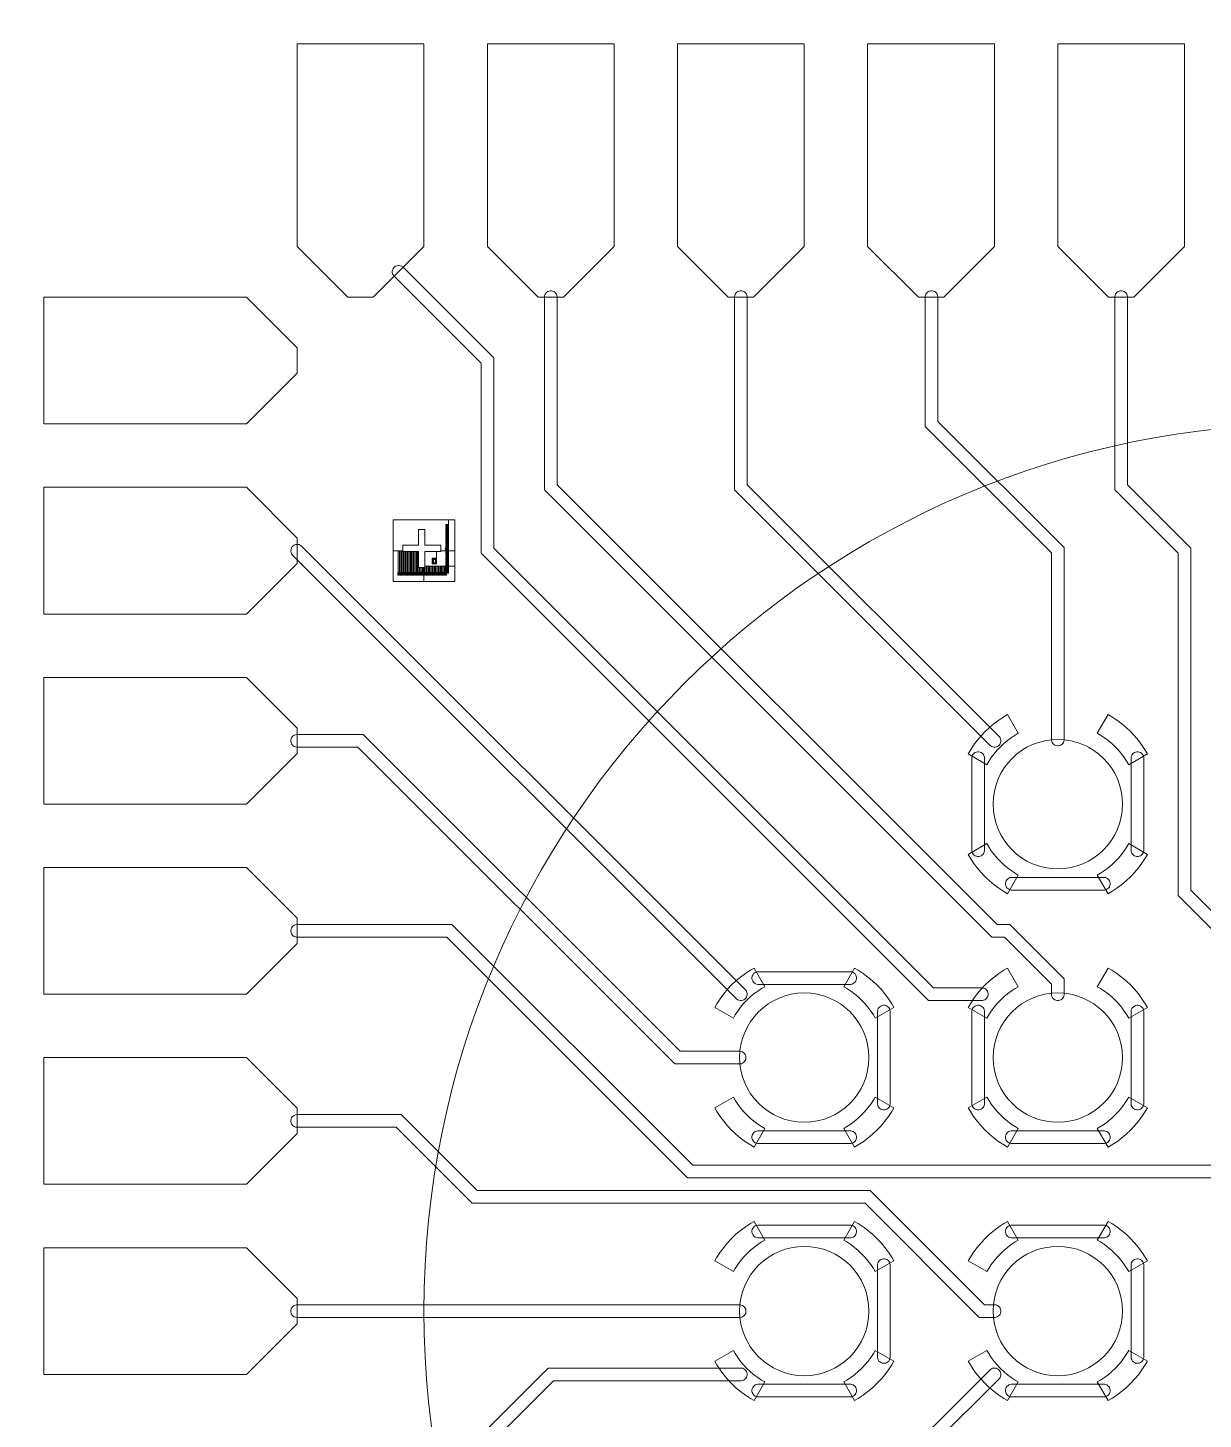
# Model space of a CAD drawing. Extents: x -17000 to 83000, y -71302 to 39000.
# Drawn here: x 875 to 10147, y -853 to 10126 of the extents above; entities that cross this region are included whole.
import ezdxf

# ---------------------------------------------------------------- set-up
doc = ezdxf.new("R2010")
doc.units = 0
doc.layers.get('0').update_dxf_attribs({"lineweight": 25, "true_color": 0xffffff})
for name, color, linetype, lineweight, true_color in [('Alighners', 3, 'Continuous', 5, 0x00ff00), ('Boundaries', 6, 'Continuous', 5, 0xff00ff), ('Central Electrodes', 5, 'Continuous', 5, 0x0000ff), ('Connectors', 4, 'Continuous', 5, 0x00ffff), ('Reference Electrodes', 30, 'Continuous', 5, 0xff7f00)]:
    doc.layers.add(name, color=color, linetype=linetype, lineweight=lineweight, true_color=true_color)

# ---------------------------------------------------------------- blocks, each defined once
blk = doc.blocks.new('BIG_photolith_alignment1')
at = {"layer": 'Alighners'}
for points in [[(-225, -17.5), (-225, 225), (210, 225), (210, 190), (190, 190), (190, 185), (210, 185), (210, 180.5), (190, 180.5), (190, 175.5), (210, 175.5), (210, 171), (190, 171), (190, 166), (210, 166), (210, 161.5), (190, 161.5), (190, 156.5), (210, 156.5), (210, 152), (190, 152), (190, 147), (210, 147), (210, 142.5), (190, 142.5), (190, 137.5), (210, 137.5), (210, 133), (190, 133), (190, 128), (210, 128), (210, 123.5), (190, 123.5), (190, 118.5), (210, 118.5), (210, 114), (190, 114), (190, 109), (210, 109), (210, 104.5), (190, 104.5), (190, 99.5), (210, 99.5), (210, 95), (190, 95), (190, 90), (210, 90), (210, 85.5), (190, 85.5), (190, 80.5), (210, 80.5), (210, 76), (190, 76), (190, 71), (210, 71), (210, 66.5), (190, 66.5), (190, 61.5), (210, 61.5), (210, 57), (190, 57), (190, 52), (210, 52), (210, 47.5), (190, 47.5), (190, 42.5), (210, 42.5), (210, 38), (190, 38), (190, 33), (210, 33), (210, 28.5), (190, 28.5), (190, 23.5), (210, 23.5), (210, 19), (190, 19), (190, 14), (210, 14), (210, 9.5), (190, 9.5), (190, 4.5), (210, 4.5), (210, 0), (185, 0), (185, -5), (210, -5), (210, -9.5), (190, -9.5), (190, -14.5), (210, -14.5), (210, 225), (260, 225), (260, -17.5), (150, -17.5), (150, 25), (25, 25), (25, 150), (-25, 150), (-25, 25), (-150, 25), (-150, -17.5)], [(-225, -260), (-225, -17.5), (-185, -17.5), (-185, -190), (-190, -190), (-190, -210), (-185, -210), (-185, -17.5), (-175.5, -17.5), (-175.5, -190), (-180.5, -190), (-180.5, -210), (-175.5, -210), (-175.5, -17.5), (-166, -17.5), (-166, -190), (-171, -190), (-171, -210), (-166, -210), (-166, -17.5), (-156.5, -17.5), (-156.5, -190), (-161.5, -190), (-161.5, -210), (-156.5, -210), (-156.5, -17.5), (-150, -17.5), (-150, -25), (-147, -25), (-147, -190), (-152, -190), (-152, -210), (-147, -210), (-147, -25), (-137.5, -25), (-137.5, -190), (-142.5, -190), (-142.5, -210), (-137.5, -210), (-137.5, -25), (-128, -25), (-128, -190), (-133, -190), (-133, -210), (-128, -210), (-128, -25), (-118.5, -25), (-118.5, -190), (-123.5, -190), (-123.5, -210), (-118.5, -210), (-118.5, -25), (-109, -25), (-109, -190), (-114, -190), (-114, -210), (-109, -210), (-109, -25), (-99.5, -25), (-99.5, -190), (-104.5, -190), (-104.5, -210), (-99.5, -210), (-99.5, -25), (-90, -25), (-90, -190), (-95, -190), (-95, -210), (-90, -210), (-90, -25), (-80.5, -25), (-80.5, -190), (-85.5, -190), (-85.5, -210), (-80.5, -210), (-80.5, -25), (-71, -25), (-71, -190), (-76, -190), (-76, -210), (-71, -210), (-71, -25), (-61.5, -25), (-61.5, -190), (-66.5, -190), (-66.5, -210), (-61.5, -210), (-61.5, -25), (-52, -25), (-52, -190), (-57, -190), (-57, -210), (-52, -210), (-52, -25), (-42.5, -25), (-42.5, -190), (-47.5, -190), (-47.5, -210), (-42.5, -210), (-42.5, -25), (-33, -25), (-33, -190), (-38, -190), (-38, -210), (-33, -210), (-33, -25), (-25, -25), (-25, -150), (-23.5, -150), (-23.5, -190), (-28.5, -190), (-28.5, -210), (-23.5, -210), (-23.5, -150), (-14, -150), (-14, -190), (-19, -190), (-19, -210), (-14, -210), (-14, -150), (-4.5, -150), (-4.5, -190), (-9.5, -190), (-9.5, -210), (-4.5, -210), (-4.5, -150), (5, -150), (5, -185), (0, -185), (0, -210), (5, -210), (5, -150), (14.5, -150), (14.5, -190), (9.5, -190), (9.5, -210), (14.5, -210), (14.5, -150), (17.5, -150), (17.5, -260)], [(25, -138.75), (25, -25), (117.5, -25), (117.5, -77.5), (82.5, -77.5), (82.5, -122.5), (117.5, -122.5), (117.5, -25), (150, -25), (150, -17.5), (210, -17.5), (210, -19), (190, -19), (190, -24), (210, -24), (210, -28.5), (190, -28.5), (190, -33.5), (210, -33.5), (210, -38), (190, -38), (190, -43), (210, -43), (210, -47.5), (190, -47.5), (190, -52.5), (210, -52.5), (210, -57), (190, -57), (190, -62), (210, -62), (210, -66.5), (190, -66.5), (190, -71.5), (210, -71.5), (210, -76), (190, -76), (190, -81), (210, -81), (210, -85.5), (190, -85.5), (190, -90.5), (210, -90.5), (210, -95), (190, -95), (190, -100), (210, -100), (210, -104.5), (190, -104.5), (190, -109.5), (210, -109.5), (210, -114), (190, -114), (190, -119), (210, -119), (210, -123.5), (190, -123.5), (190, -128.5), (210, -128.5), (210, -133), (190, -133), (190, -138), (210, -138), (210, -17.5), (260, -17.5), (260, -138.75)], [(92.5, -117.5), (92.5, -110), (95, -112.5), (105, -112.5), (107.5, -110), (107.5, -90), (105, -87.5), (95, -87.5), (92.5, -90), (92.5, -117.5), (87.5, -112.5), (87.5, -87.5), (92.5, -82.5), (107.5, -82.5), (112.5, -87.5), (112.5, -112.5), (107.5, -117.5)], [(17.5, -260), (17.5, -150), (24, -150), (24, -190), (19, -190), (19, -210), (24, -210), (24, -150), (25, -150), (25, -138.75), (33.5, -138.75), (33.5, -190), (28.5, -190), (28.5, -210), (33.5, -210), (33.5, -138.75), (43, -138.75), (43, -190), (38, -190), (38, -210), (43, -210), (43, -138.75), (52.5, -138.75), (52.5, -190), (47.5, -190), (47.5, -210), (52.5, -210), (52.5, -138.75), (62, -138.75), (62, -190), (57, -190), (57, -210), (62, -210), (62, -138.75), (71.5, -138.75), (71.5, -190), (66.5, -190), (66.5, -210), (71.5, -210), (71.5, -138.75), (81, -138.75), (81, -190), (76, -190), (76, -210), (81, -210), (81, -138.75), (90.5, -138.75), (90.5, -190), (85.5, -190), (85.5, -210), (90.5, -210), (90.5, -138.75), (100, -138.75), (100, -190), (95, -190), (95, -210), (100, -210), (100, -138.75), (109.5, -138.75), (109.5, -190), (104.5, -190), (104.5, -210), (109.5, -210), (109.5, -138.75), (119, -138.75), (119, -190), (114, -190), (114, -210), (119, -210), (119, -138.75), (128.5, -138.75), (128.5, -190), (123.5, -190), (123.5, -210), (128.5, -210), (128.5, -138.75), (138, -138.75), (138, -190), (133, -190), (133, -210), (138, -210), (138, -138.75), (147.5, -138.75), (147.5, -190), (142.5, -190), (142.5, -210), (147.5, -210), (147.5, -138.75), (157, -138.75), (157, -190), (152, -190), (152, -210), (157, -210), (157, -138.75), (166.5, -138.75), (166.5, -190), (161.5, -190), (161.5, -210), (166.5, -210), (166.5, -138.75), (176, -138.75), (176, -190), (171, -190), (171, -210), (176, -210), (176, -138.75), (185.5, -138.75), (185.5, -190), (180.5, -190), (180.5, -210), (185.5, -210), (185.5, -138.75), (210, -138.75), (210, -142.5), (190, -142.5), (190, -147.5), (210, -147.5), (210, -152), (190, -152), (190, -157), (210, -157), (210, -161.5), (190, -161.5), (190, -166.5), (210, -166.5), (210, -171), (190, -171), (190, -176), (210, -176), (210, -180.5), (190, -180.5), (190, -185.5), (210, -185.5), (210, -190), (190, -190), (190, -210), (195, -210), (195, -195), (210, -195), (210, -138.75), (260, -138.75), (260, -260)]]:
    blk.add_lwpolyline(points, close=True, dxfattribs=at)

msp = doc.modelspace()

# ---------------------------------------------------------------- linework, layer by layer
at = {"layer": 'Boundaries'}
for centre, radius in [((33000, -11000), 50000), ((33000, -11000), 47500), ((11000, 0), 7000)]:
    msp.add_circle(centre, radius, dxfattribs=at)
at = {"layer": 'Central Electrodes'}
for points in [[(3400, 8000), (3000, 8400), (3000, 10000), (4000, 10000), (4000, 8400), (3600, 8000)], [(4900, 8000), (4500, 8400), (4500, 10000), (5500, 10000), (5500, 8400), (5100, 8000)], [(6400, 8000), (6000, 8400), (6000, 10000), (7000, 10000), (7000, 8400), (6600, 8000)], [(7900, 8000), (7500, 8400), (7500, 10000), (8500, 10000), (8500, 8400), (8100, 8000)], [(9400, 8000), (9000, 8400), (9000, 10000), (10000, 10000), (10000, 8400), (9600, 8000)], [(1000, 7000), (1000, 8000), (2600, 8000), (3000, 7600), (3000, 7400), (2600, 7000)], [(1000, 5500), (1000, 6500), (2600, 6500), (3000, 6100), (3000, 5900), (2600, 5500)], [(1000, 4000), (1000, 5000), (2600, 5000), (3000, 4600), (3000, 4400), (2600, 4000)], [(1000, 2500), (1000, 3500), (2600, 3500), (3000, 3100), (3000, 2900), (2600, 2500)], [(1000, 1000), (1000, 2000), (2600, 2000), (3000, 1600), (3000, 1400), (2600, 1000)], [(1000, -500), (1000, 500), (2600, 500), (3000, 100), (3000, -100), (2600, -500)]]:
    msp.add_lwpolyline(points, close=True, dxfattribs=at)
for centre in [(9000, 4000), (7000, 2000), (9000, 2000), (7000, 0), (9000, 0)]:
    msp.add_circle(centre, 510.252, dxfattribs=at)
at = {"layer": 'Connectors'}
for points in [[(7979.29, 2450), (4450, 5979.29), (4450, 7479.29), (3761.163, 8168.127), (3755.691, 8176.316), (3751.922, 8185.416), (3750, 8195.076), (3750, 8204.925), (3751.922, 8214.585), (3755.691, 8223.684), (3761.162, 8231.873), (3768.127, 8238.838), (3776.316, 8244.309), (3785.415, 8248.078), (3795.075, 8250), (3804.924, 8250), (3814.584, 8248.078), (3823.684, 8244.309), (3831.873, 8238.837), (4550, 7520.71), (4550, 6020.71), (8020.71, 2550), (8404.925, 2550), (8414.584, 2548.079), (8423.684, 2544.309), (8431.873, 2538.838), (8438.838, 2531.873), (8444.309, 2523.684), (8448.079, 2514.584), (8450, 2504.925), (8450, 2495.075), (8448.079, 2485.416), (8444.309, 2476.316), (8438.838, 2468.127), (8431.873, 2461.162), (8423.684, 2455.691), (8414.584, 2451.921), (8404.925, 2450)], [(8995.075, 2450), (8985.416, 2451.921), (8976.316, 2455.691), (8968.127, 2461.162), (8961.162, 2468.127), (8955.691, 2476.316), (8951.921, 2485.416), (8950, 2495.075), (8950, 2579.29), (8579.29, 2950), (8479.29, 2950), (4950, 6479.29), (4950, 8004.925), (4951.921, 8014.584), (4955.691, 8023.684), (4961.162, 8031.873), (4968.127, 8038.838), (4976.316, 8044.309), (4985.416, 8048.079), (4995.075, 8050), (5004.925, 8050), (5014.584, 8048.079), (5023.684, 8044.309), (5031.873, 8038.838), (5038.838, 8031.873), (5044.309, 8023.684), (5048.079, 8014.584), (5050, 8004.925), (5050, 6520.71), (8520.71, 3050), (8620.71, 3050), (9050, 2620.71), (9050, 2495.075), (9048.079, 2485.416), (9044.309, 2476.316), (9038.838, 2468.127), (9031.873, 2461.162), (9023.684, 2455.691), (9014.584, 2451.921), (9004.925, 2450)], [(8495.076, 4450), (8485.416, 4451.922), (8476.316, 4455.691), (8468.127, 4461.163), (6450, 6479.29), (6450, 8004.925), (6451.921, 8014.584), (6455.691, 8023.684), (6461.162, 8031.873), (6468.127, 8038.838), (6476.316, 8044.309), (6485.416, 8048.079), (6495.075, 8050), (6504.925, 8050), (6514.584, 8048.079), (6523.684, 8044.309), (6531.873, 8038.838), (6538.838, 8031.873), (6544.309, 8023.684), (6548.079, 8014.584), (6550, 8004.925), (6550, 6520.71), (8538.837, 4531.873), (8544.309, 4523.684), (8548.078, 4514.584), (8550, 4504.924), (8550, 4495.075), (8548.078, 4485.415), (8544.309, 4476.316), (8538.838, 4468.127), (8531.873, 4461.162), (8523.684, 4455.691), (8514.585, 4451.922), (8504.925, 4450)], [(8995.075, 4460.252), (8985.416, 4462.173), (8976.316, 4465.943), (8968.127, 4471.414), (8961.162, 4478.379), (8955.691, 4486.568), (8951.921, 4495.668), (8950, 4505.327), (8950, 5983.037), (7953.747, 6979.29), (7953.747, 8004.925), (7955.668, 8014.584), (7959.438, 8023.684), (7964.909, 8031.873), (7971.874, 8038.838), (7980.063, 8044.309), (7989.163, 8048.079), (7998.822, 8050), (8008.672, 8050), (8018.331, 8048.079), (8027.431, 8044.309), (8035.62, 8038.838), (8042.585, 8031.873), (8048.056, 8023.684), (8051.826, 8014.584), (8053.747, 8004.925), (8053.747, 7020.71), (9050, 6024.457), (9050, 4505.327), (9048.079, 4495.668), (9044.309, 4486.568), (9038.838, 4478.379), (9031.873, 4471.414), (9023.684, 4465.943), (9014.584, 4462.173), (9004.925, 4460.252)], [(6495.076, 2450), (6485.416, 2451.922), (6476.316, 2455.691), (6468.127, 2461.163), (2961.163, 5968.127), (2955.691, 5976.316), (2951.922, 5985.416), (2950, 5995.076), (2950, 6004.925), (2951.922, 6014.585), (2955.691, 6023.684), (2961.162, 6031.873), (2968.127, 6038.838), (2976.316, 6044.309), (2985.415, 6048.078), (2995.075, 6050), (3004.924, 6050), (3014.584, 6048.078), (3023.684, 6044.309), (3031.873, 6038.837), (6538.837, 2531.873), (6544.309, 2523.684), (6548.078, 2514.584), (6550, 2504.924), (6550, 2495.075), (6548.078, 2485.415), (6544.309, 2476.316), (6538.838, 2468.127), (6531.873, 2461.162), (6523.684, 2455.691), (6514.585, 2451.922), (6504.925, 2450)], [(5979.29, 1949.929), (3479.219, 4450), (2995.075, 4450), (2985.416, 4451.921), (2976.316, 4455.691), (2968.127, 4461.162), (2961.162, 4468.127), (2955.691, 4476.316), (2951.921, 4485.416), (2950, 4495.075), (2950, 4504.925), (2951.921, 4514.584), (2955.691, 4523.684), (2961.162, 4531.873), (2968.127, 4538.838), (2976.316, 4544.309), (2985.416, 4548.079), (2995.075, 4550), (3520.639, 4550), (6020.71, 2049.929), (6494.673, 2049.929), (6504.332, 2048.008), (6513.432, 2044.238), (6521.621, 2038.767), (6528.586, 2031.802), (6534.057, 2023.613), (6537.827, 2014.513), (6539.748, 2004.854), (6539.748, 1995.004), (6537.827, 1985.345), (6534.057, 1976.245), (6528.586, 1968.056), (6521.621, 1961.091), (6513.432, 1955.62), (6504.332, 1951.85), (6494.673, 1949.929)], [(8367.207, 3587.5), (8357.548, 3589.421), (8348.448, 3593.191), (8340.259, 3598.662), (8333.294, 3605.627), (8327.823, 3613.816), (8324.053, 3622.916), (8322.132, 3632.575), (8322.132, 4367.425), (8324.053, 4377.084), (8327.823, 4386.184), (8333.294, 4394.373), (8340.259, 4401.338), (8348.448, 4406.809), (8357.548, 4410.579), (8367.207, 4412.5), (8377.057, 4412.5), (8386.716, 4410.579), (8395.816, 4406.809), (8404.005, 4401.338), (8410.97, 4394.373), (8416.441, 4386.184), (8420.211, 4377.084), (8422.132, 4367.425), (8422.132, 3632.575), (8420.211, 3622.916), (8416.441, 3613.816), (8410.97, 3605.627), (8404.005, 3598.662), (8395.816, 3593.191), (8386.716, 3589.421), (8377.057, 3587.5)], [(9622.943, 3587.5), (9613.284, 3589.421), (9604.184, 3593.191), (9595.995, 3598.662), (9589.03, 3605.627), (9583.559, 3613.816), (9579.789, 3622.916), (9577.868, 3632.575), (9577.868, 4367.425), (9579.789, 4377.084), (9583.559, 4386.184), (9589.03, 4394.373), (9595.995, 4401.338), (9604.184, 4406.809), (9613.284, 4410.579), (9622.943, 4412.5), (9632.793, 4412.5), (9642.452, 4410.579), (9651.552, 4406.809), (9659.741, 4401.338), (9666.706, 4394.373), (9672.177, 4386.184), (9675.947, 4377.084), (9677.868, 4367.425), (9677.868, 3632.575), (9675.947, 3622.916), (9672.177, 3613.816), (9666.706, 3605.627), (9659.741, 3598.662), (9651.552, 3593.191), (9642.452, 3589.421), (9632.793, 3587.5)], [(8632.575, 3322.132), (8622.916, 3324.053), (8613.816, 3327.823), (8605.627, 3333.294), (8598.662, 3340.259), (8593.191, 3348.448), (8589.421, 3357.548), (8587.5, 3367.207), (8587.5, 3377.057), (8589.421, 3386.716), (8593.191, 3395.816), (8598.662, 3404.005), (8605.627, 3410.97), (8613.816, 3416.441), (8622.916, 3420.211), (8632.575, 3422.132), (9367.425, 3422.132), (9377.084, 3420.211), (9386.184, 3416.441), (9394.373, 3410.97), (9401.338, 3404.005), (9406.809, 3395.816), (9410.579, 3386.716), (9412.5, 3377.057), (9412.5, 3367.207), (9410.579, 3357.548), (9406.809, 3348.448), (9401.338, 3340.259), (9394.373, 3333.294), (9386.184, 3327.823), (9377.084, 3324.053), (9367.425, 3322.132)], [(6632.575, 2577.868), (6622.916, 2579.789), (6613.816, 2583.559), (6605.627, 2589.03), (6598.662, 2595.995), (6593.191, 2604.184), (6589.421, 2613.284), (6587.5, 2622.943), (6587.5, 2632.793), (6589.421, 2642.452), (6593.191, 2651.552), (6598.662, 2659.741), (6605.627, 2666.706), (6613.816, 2672.177), (6622.916, 2675.947), (6632.575, 2677.868), (7367.425, 2677.868), (7377.084, 2675.947), (7386.184, 2672.177), (7394.373, 2666.706), (7401.338, 2659.741), (7406.809, 2651.552), (7410.579, 2642.452), (7412.5, 2632.793), (7412.5, 2622.943), (7410.579, 2613.284), (7406.809, 2604.184), (7401.338, 2595.995), (7394.373, 2589.03), (7386.184, 2583.559), (7377.084, 2579.789), (7367.425, 2577.868)], [(7622.943, 1587.5), (7613.284, 1589.421), (7604.184, 1593.191), (7595.995, 1598.662), (7589.03, 1605.627), (7583.559, 1613.816), (7579.789, 1622.916), (7577.868, 1632.575), (7577.868, 2367.425), (7579.789, 2377.084), (7583.559, 2386.184), (7589.03, 2394.373), (7595.995, 2401.338), (7604.184, 2406.809), (7613.284, 2410.579), (7622.943, 2412.5), (7632.793, 2412.5), (7642.452, 2410.579), (7651.552, 2406.809), (7659.741, 2401.338), (7666.706, 2394.373), (7672.177, 2386.184), (7675.947, 2377.084), (7677.868, 2367.425), (7677.868, 1632.575), (7675.947, 1622.916), (7672.177, 1613.816), (7666.706, 1605.627), (7659.741, 1598.662), (7651.552, 1593.191), (7642.452, 1589.421), (7632.793, 1587.5)], [(8367.207, 1587.5), (8357.548, 1589.421), (8348.448, 1593.191), (8340.259, 1598.662), (8333.294, 1605.627), (8327.823, 1613.816), (8324.053, 1622.916), (8322.132, 1632.575), (8322.132, 2367.425), (8324.053, 2377.084), (8327.823, 2386.184), (8333.294, 2394.373), (8340.259, 2401.338), (8348.448, 2406.809), (8357.548, 2410.579), (8367.207, 2412.5), (8377.057, 2412.5), (8386.716, 2410.579), (8395.816, 2406.809), (8404.005, 2401.338), (8410.97, 2394.373), (8416.441, 2386.184), (8420.211, 2377.084), (8422.132, 2367.425), (8422.132, 1632.575), (8420.211, 1622.916), (8416.441, 1613.816), (8410.97, 1605.627), (8404.005, 1598.662), (8395.816, 1593.191), (8386.716, 1589.421), (8377.057, 1587.5)], [(9622.943, 1587.5), (9613.284, 1589.421), (9604.184, 1593.191), (9595.995, 1598.662), (9589.03, 1605.627), (9583.559, 1613.816), (9579.789, 1622.916), (9577.868, 1632.575), (9577.868, 2367.425), (9579.789, 2377.084), (9583.559, 2386.184), (9589.03, 2394.373), (9595.995, 2401.338), (9604.184, 2406.809), (9613.284, 2410.579), (9622.943, 2412.5), (9632.793, 2412.5), (9642.452, 2410.579), (9651.552, 2406.809), (9659.741, 2401.338), (9666.706, 2394.373), (9672.177, 2386.184), (9675.947, 2377.084), (9677.868, 2367.425), (9677.868, 1632.575), (9675.947, 1622.916), (9672.177, 1613.816), (9666.706, 1605.627), (9659.741, 1598.662), (9651.552, 1593.191), (9642.452, 1589.421), (9632.793, 1587.5)], [(8379.29, -50), (7479.29, 850), (4379.29, 850), (3779.29, 1450), (2995.075, 1450), (2985.416, 1451.921), (2976.316, 1455.691), (2968.127, 1461.162), (2961.162, 1468.127), (2955.691, 1476.316), (2951.921, 1485.416), (2950, 1495.075), (2950, 1504.925), (2951.921, 1514.584), (2955.691, 1523.684), (2961.162, 1531.873), (2968.127, 1538.838), (2976.316, 1544.309), (2985.416, 1548.079), (2995.075, 1550), (3820.71, 1550), (4420.71, 950), (7520.71, 950), (8420.71, 50), (8504.925, 50), (8514.584, 48.079), (8523.684, 44.309), (8531.873, 38.838), (8538.838, 31.873), (8544.309, 23.684), (8548.079, 14.584), (8550, 4.925), (8550, -4.925), (8548.079, -14.584), (8544.309, -23.684), (8538.838, -31.873), (8531.873, -38.838), (8523.684, -44.309), (8514.584, -48.079), (8504.925, -50)], [(6632.575, 1322.132), (6622.916, 1324.053), (6613.816, 1327.823), (6605.627, 1333.294), (6598.662, 1340.259), (6593.191, 1348.448), (6589.421, 1357.548), (6587.5, 1367.207), (6587.5, 1377.057), (6589.421, 1386.716), (6593.191, 1395.816), (6598.662, 1404.005), (6605.627, 1410.97), (6613.816, 1416.441), (6622.916, 1420.211), (6632.575, 1422.132), (7367.425, 1422.132), (7377.084, 1420.211), (7386.184, 1416.441), (7394.373, 1410.97), (7401.338, 1404.005), (7406.809, 1395.816), (7410.579, 1386.716), (7412.5, 1377.057), (7412.5, 1367.207), (7410.579, 1357.548), (7406.809, 1348.448), (7401.338, 1340.259), (7394.373, 1333.294), (7386.184, 1327.823), (7377.084, 1324.053), (7367.425, 1322.132)], [(8632.575, 1322.132), (8622.916, 1324.053), (8613.816, 1327.823), (8605.627, 1333.294), (8598.662, 1340.259), (8593.191, 1348.448), (8589.421, 1357.548), (8587.5, 1367.207), (8587.5, 1377.057), (8589.421, 1386.716), (8593.191, 1395.816), (8598.662, 1404.005), (8605.627, 1410.97), (8613.816, 1416.441), (8622.916, 1420.211), (8632.575, 1422.132), (9367.425, 1422.132), (9377.084, 1420.211), (9386.184, 1416.441), (9394.373, 1410.97), (9401.338, 1404.005), (9406.809, 1395.816), (9410.579, 1386.716), (9412.5, 1377.057), (9412.5, 1367.207), (9410.579, 1357.548), (9406.809, 1348.448), (9401.338, 1340.259), (9394.373, 1333.294), (9386.184, 1327.823), (9377.084, 1324.053), (9367.425, 1322.132)], [(6632.575, 577.868), (6622.916, 579.789), (6613.816, 583.559), (6605.627, 589.03), (6598.662, 595.995), (6593.191, 604.184), (6589.421, 613.284), (6587.5, 622.943), (6587.5, 632.793), (6589.421, 642.452), (6593.191, 651.552), (6598.662, 659.741), (6605.627, 666.706), (6613.816, 672.177), (6622.916, 675.947), (6632.575, 677.868), (7367.425, 677.868), (7377.084, 675.947), (7386.184, 672.177), (7394.373, 666.706), (7401.338, 659.741), (7406.809, 651.552), (7410.579, 642.452), (7412.5, 632.793), (7412.5, 622.943), (7410.579, 613.284), (7406.809, 604.184), (7401.338, 595.995), (7394.373, 589.03), (7386.184, 583.559), (7377.084, 579.789), (7367.425, 577.868)], [(8632.575, 577.868), (8622.916, 579.789), (8613.816, 583.559), (8605.627, 589.03), (8598.662, 595.995), (8593.191, 604.184), (8589.421, 613.284), (8587.5, 622.943), (8587.5, 632.793), (8589.421, 642.452), (8593.191, 651.552), (8598.662, 659.741), (8605.627, 666.706), (8613.816, 672.177), (8622.916, 675.947), (8632.575, 677.868), (9367.425, 677.868), (9377.084, 675.947), (9386.184, 672.177), (9394.373, 666.706), (9401.338, 659.741), (9406.809, 651.552), (9410.579, 642.452), (9412.5, 632.793), (9412.5, 622.943), (9410.579, 613.284), (9406.809, 604.184), (9401.338, 595.995), (9394.373, 589.03), (9386.184, 583.559), (9377.084, 579.789), (9367.425, 577.868)], [(7622.943, -412.5), (7613.284, -410.579), (7604.184, -406.809), (7595.995, -401.338), (7589.03, -394.373), (7583.559, -386.184), (7579.789, -377.084), (7577.868, -367.425), (7577.868, 367.425), (7579.789, 377.084), (7583.559, 386.184), (7589.03, 394.373), (7595.995, 401.338), (7604.184, 406.809), (7613.284, 410.579), (7622.943, 412.5), (7632.793, 412.5), (7642.452, 410.579), (7651.552, 406.809), (7659.741, 401.338), (7666.706, 394.373), (7672.177, 386.184), (7675.947, 377.084), (7677.868, 367.425), (7677.868, -367.425), (7675.947, -377.084), (7672.177, -386.184), (7666.706, -394.373), (7659.741, -401.338), (7651.552, -406.809), (7642.452, -410.579), (7632.793, -412.5)], [(9622.943, -412.5), (9613.284, -410.579), (9604.184, -406.809), (9595.995, -401.338), (9589.03, -394.373), (9583.559, -386.184), (9579.789, -377.084), (9577.868, -367.425), (9577.868, 367.425), (9579.789, 377.084), (9583.559, 386.184), (9589.03, 394.373), (9595.995, 401.338), (9604.184, 406.809), (9613.284, 410.579), (9622.943, 412.5), (9632.793, 412.5), (9642.452, 410.579), (9651.552, 406.809), (9659.741, 401.338), (9666.706, 394.373), (9672.177, 386.184), (9675.947, 377.084), (9677.868, 367.425), (9677.868, -367.425), (9675.947, -377.084), (9672.177, -386.184), (9666.706, -394.373), (9659.741, -401.338), (9651.552, -406.809), (9642.452, -410.579), (9632.793, -412.5)], [(2995.075, -50.872), (2985.416, -48.951), (2976.316, -45.181), (2968.127, -39.71), (2961.162, -32.745), (2955.691, -24.556), (2951.921, -15.456), (2950, -5.797), (2950, 4.053), (2951.921, 13.712), (2955.691, 22.812), (2961.162, 31.001), (2968.127, 37.966), (2976.316, 43.437), (2985.416, 47.207), (2995.075, 49.128), (6494.673, 49.128), (6504.332, 47.207), (6513.432, 43.437), (6521.621, 37.966), (6528.586, 31.001), (6534.057, 22.812), (6537.827, 13.712), (6539.748, 4.053), (6539.748, -5.797), (6537.827, -15.456), (6534.057, -24.556), (6528.586, -32.745), (6521.621, -39.71), (6513.432, -45.181), (6504.332, -48.951), (6494.673, -50.872)], [(6632.575, -677.868), (6622.916, -675.947), (6613.816, -672.177), (6605.627, -666.706), (6598.662, -659.741), (6593.191, -651.552), (6589.421, -642.452), (6587.5, -632.793), (6587.5, -622.943), (6589.421, -613.284), (6593.191, -604.184), (6598.662, -595.995), (6605.627, -589.03), (6613.816, -583.559), (6622.916, -579.789), (6632.575, -577.868), (7367.425, -577.868), (7377.084, -579.789), (7386.184, -583.559), (7394.373, -589.03), (7401.338, -595.995), (7406.809, -604.184), (7410.579, -613.284), (7412.5, -622.943), (7412.5, -632.793), (7410.579, -642.452), (7406.809, -651.552), (7401.338, -659.741), (7394.373, -666.706), (7386.184, -672.177), (7377.084, -675.947), (7367.425, -677.868)], [(8632.575, -677.868), (8622.916, -675.947), (8613.816, -672.177), (8605.627, -666.706), (8598.662, -659.741), (8593.191, -651.552), (8589.421, -642.452), (8587.5, -632.793), (8587.5, -622.943), (8589.421, -613.284), (8593.191, -604.184), (8598.662, -595.995), (8605.627, -589.03), (8613.816, -583.559), (8622.916, -579.789), (8632.575, -577.868), (9367.425, -577.868), (9377.084, -579.789), (9386.184, -583.559), (9394.373, -589.03), (9401.338, -595.995), (9406.809, -604.184), (9410.579, -613.284), (9412.5, -622.943), (9412.5, -632.793), (9410.579, -642.452), (9406.809, -651.552), (9401.338, -659.741), (9394.373, -666.706), (9386.184, -672.177), (9377.084, -675.947), (9367.425, -677.868)]]:
    msp.add_lwpolyline(points, close=True, dxfattribs=at)
for points in [[(10279.29, 2950), (9950, 3279.29), (9950, 5979.29), (9450, 6479.29), (9450, 8004.925), (9451.921, 8014.584), (9455.691, 8023.684), (9461.162, 8031.873), (9468.127, 8038.838), (9476.316, 8044.309), (9485.416, 8048.079), (9495.075, 8050), (9504.925, 8050), (9514.584, 8048.079), (9523.684, 8044.309), (9531.873, 8038.838), (9538.838, 8031.873), (9544.309, 8023.684), (9548.079, 8014.584), (9550, 8004.925), (9550, 6520.71), (10050, 6020.71), (10050, 3320.71), (10320.71, 3050)], [(10679.29, 1050), (6079.29, 1050), (4179.29, 2950), (2995.075, 2950), (2985.416, 2951.921), (2976.316, 2955.691), (2968.127, 2961.162), (2961.162, 2968.127), (2955.691, 2976.316), (2951.921, 2985.416), (2950, 2995.075), (2950, 3004.925), (2951.921, 3014.584), (2955.691, 3023.684), (2961.162, 3031.873), (2968.127, 3038.838), (2976.316, 3044.309), (2985.416, 3048.079), (2995.075, 3050), (4220.71, 3050), (6120.71, 1150), (10720.71, 1150)], [(3979.28, -1450), (4979.721, -450), (6504.925, -450), (6514.584, -451.921), (6523.684, -455.691), (6531.873, -461.162), (6538.838, -468.127), (6544.309, -476.316), (6548.079, -485.416), (6550, -495.075), (6550, -504.925), (6548.079, -514.584), (6544.309, -523.684), (6538.838, -531.873), (6531.873, -538.838), (6523.684, -544.309), (6514.584, -548.079), (6504.925, -550), (5021.129, -550), (4020.688, -1550)], [(7979.29, -950), (8468.127, -461.163), (8476.316, -455.691), (8485.416, -451.922), (8495.076, -450), (8504.925, -450), (8514.585, -451.922), (8523.684, -455.691), (8531.873, -461.162), (8538.838, -468.127), (8544.309, -476.316), (8548.078, -485.415), (8550, -495.075), (8550, -504.924), (8548.078, -514.584), (8544.309, -523.684), (8538.837, -531.873), (8020.71, -1050)]]:
    msp.add_lwpolyline(points, dxfattribs=at)
at = {"layer": 'Reference Electrodes'}
for points in [[(8440.743, 4311.34), (8293.52, 4396.34), (8310.303, 4425.411), (8336.206, 4464.794), (8364.354, 4502.602), (8394.654, 4538.713), (8427.001, 4572.999), (8461.287, 4605.346), (8497.398, 4635.646), (8535.206, 4663.793), (8574.589, 4689.697), (8603.66, 4706.48), (8688.66, 4559.257), (8663.873, 4544.945), (8632.757, 4524.479), (8602.879, 4502.237), (8574.351, 4478.299), (8547.26, 4452.74), (8521.701, 4425.649), (8497.763, 4397.121), (8475.52, 4367.243), (8455.055, 4336.127)], [(9559.257, 4311.34), (9544.945, 4336.127), (9524.479, 4367.243), (9502.237, 4397.121), (9478.299, 4425.649), (9452.74, 4452.74), (9425.649, 4478.299), (9397.121, 4502.237), (9367.243, 4524.479), (9336.127, 4544.945), (9311.34, 4559.257), (9396.34, 4706.48), (9425.411, 4689.697), (9464.794, 4663.793), (9502.602, 4635.646), (9538.713, 4605.346), (9572.999, 4572.999), (9605.346, 4538.713), (9635.646, 4502.602), (9663.793, 4464.794), (9689.697, 4425.411), (9706.48, 4396.34)], [(8603.66, 3293.52), (8574.589, 3310.303), (8535.206, 3336.207), (8497.398, 3364.354), (8461.287, 3394.654), (8427.001, 3427.001), (8394.654, 3461.287), (8364.354, 3497.398), (8336.206, 3535.206), (8310.303, 3574.589), (8293.52, 3603.66), (8440.743, 3688.66), (8455.055, 3663.873), (8475.52, 3632.757), (8497.763, 3602.879), (8521.701, 3574.351), (8547.26, 3547.26), (8574.351, 3521.701), (8602.879, 3497.763), (8632.757, 3475.521), (8663.873, 3455.055), (8688.66, 3440.743)], [(9396.339, 3293.52), (9311.34, 3440.743), (9336.127, 3455.055), (9367.243, 3475.521), (9397.121, 3497.763), (9425.649, 3521.701), (9452.74, 3547.26), (9478.299, 3574.351), (9502.237, 3602.879), (9524.479, 3632.757), (9544.945, 3663.873), (9559.257, 3688.66), (9706.48, 3603.66), (9689.697, 3574.589), (9663.793, 3535.206), (9635.646, 3497.398), (9605.346, 3461.287), (9572.999, 3427.001), (9538.713, 3394.654), (9502.602, 3364.354), (9464.794, 3336.207), (9425.411, 3310.303)], [(6440.743, 2311.34), (6293.52, 2396.34), (6310.303, 2425.411), (6336.206, 2464.794), (6364.354, 2502.602), (6394.654, 2538.713), (6427.001, 2572.999), (6461.287, 2605.346), (6497.398, 2635.646), (6535.206, 2663.793), (6574.589, 2689.697), (6603.66, 2706.48), (6688.66, 2559.257), (6663.873, 2544.945), (6632.757, 2524.479), (6602.879, 2502.237), (6574.351, 2478.299), (6547.26, 2452.74), (6521.701, 2425.649), (6497.763, 2397.121), (6475.52, 2367.243), (6455.055, 2336.127)], [(7559.257, 2311.34), (7544.945, 2336.127), (7524.479, 2367.243), (7502.237, 2397.121), (7478.299, 2425.649), (7452.74, 2452.74), (7425.649, 2478.299), (7397.121, 2502.237), (7367.243, 2524.479), (7336.127, 2544.945), (7311.34, 2559.257), (7396.34, 2706.48), (7425.411, 2689.697), (7464.794, 2663.793), (7502.602, 2635.646), (7538.713, 2605.346), (7572.999, 2572.999), (7605.346, 2538.713), (7635.646, 2502.602), (7663.793, 2464.794), (7689.697, 2425.411), (7706.48, 2396.34)], [(8440.743, 2311.34), (8293.52, 2396.34), (8310.303, 2425.411), (8336.206, 2464.794), (8364.354, 2502.602), (8394.654, 2538.713), (8427.001, 2572.999), (8461.287, 2605.346), (8497.398, 2635.646), (8535.206, 2663.793), (8574.589, 2689.697), (8603.66, 2706.48), (8688.66, 2559.257), (8663.873, 2544.945), (8632.757, 2524.479), (8602.879, 2502.237), (8574.351, 2478.299), (8547.26, 2452.74), (8521.701, 2425.649), (8497.763, 2397.121), (8475.52, 2367.243), (8455.055, 2336.127)], [(9559.257, 2311.34), (9544.945, 2336.127), (9524.479, 2367.243), (9502.237, 2397.121), (9478.299, 2425.649), (9452.74, 2452.74), (9425.649, 2478.299), (9397.121, 2502.237), (9367.243, 2524.479), (9336.127, 2544.945), (9311.34, 2559.257), (9396.34, 2706.48), (9425.411, 2689.697), (9464.794, 2663.793), (9502.602, 2635.646), (9538.713, 2605.346), (9572.999, 2572.999), (9605.346, 2538.713), (9635.646, 2502.602), (9663.793, 2464.794), (9689.697, 2425.411), (9706.48, 2396.34)], [(6603.66, 1293.52), (6574.589, 1310.303), (6535.206, 1336.207), (6497.398, 1364.354), (6461.287, 1394.654), (6427.001, 1427.001), (6394.654, 1461.287), (6364.354, 1497.398), (6336.206, 1535.206), (6310.303, 1574.589), (6293.52, 1603.66), (6440.743, 1688.66), (6455.055, 1663.873), (6475.52, 1632.757), (6497.763, 1602.879), (6521.701, 1574.351), (6547.26, 1547.26), (6574.351, 1521.701), (6602.879, 1497.763), (6632.757, 1475.521), (6663.873, 1455.055), (6688.66, 1440.743)], [(7396.339, 1293.52), (7311.34, 1440.743), (7336.127, 1455.055), (7367.243, 1475.521), (7397.121, 1497.763), (7425.649, 1521.701), (7452.74, 1547.26), (7478.299, 1574.351), (7502.237, 1602.879), (7524.479, 1632.757), (7544.945, 1663.873), (7559.257, 1688.66), (7706.48, 1603.66), (7689.697, 1574.589), (7663.793, 1535.206), (7635.646, 1497.398), (7605.346, 1461.287), (7572.999, 1427.001), (7538.713, 1394.654), (7502.602, 1364.354), (7464.794, 1336.207), (7425.411, 1310.303)], [(8603.66, 1293.52), (8574.589, 1310.303), (8535.206, 1336.207), (8497.398, 1364.354), (8461.287, 1394.654), (8427.001, 1427.001), (8394.654, 1461.287), (8364.354, 1497.398), (8336.206, 1535.206), (8310.303, 1574.589), (8293.52, 1603.66), (8440.743, 1688.66), (8455.055, 1663.873), (8475.52, 1632.757), (8497.763, 1602.879), (8521.701, 1574.351), (8547.26, 1547.26), (8574.351, 1521.701), (8602.879, 1497.763), (8632.757, 1475.521), (8663.873, 1455.055), (8688.66, 1440.743)], [(9396.339, 1293.52), (9311.34, 1440.743), (9336.127, 1455.055), (9367.243, 1475.521), (9397.121, 1497.763), (9425.649, 1521.701), (9452.74, 1547.26), (9478.299, 1574.351), (9502.237, 1602.879), (9524.479, 1632.757), (9544.945, 1663.873), (9559.257, 1688.66), (9706.48, 1603.66), (9689.697, 1574.589), (9663.793, 1535.206), (9635.646, 1497.398), (9605.346, 1461.287), (9572.999, 1427.001), (9538.713, 1394.654), (9502.602, 1364.354), (9464.794, 1336.207), (9425.411, 1310.303)], [(6440.743, 311.34), (6293.52, 396.34), (6310.303, 425.411), (6336.206, 464.794), (6364.354, 502.602), (6394.654, 538.713), (6427.001, 572.999), (6461.287, 605.346), (6497.398, 635.646), (6535.206, 663.793), (6574.589, 689.697), (6603.66, 706.48), (6688.66, 559.257), (6663.873, 544.945), (6632.757, 524.479), (6602.879, 502.237), (6574.351, 478.299), (6547.26, 452.74), (6521.701, 425.649), (6497.763, 397.121), (6475.52, 367.243), (6455.055, 336.127)], [(7559.257, 311.34), (7544.945, 336.127), (7524.479, 367.243), (7502.237, 397.121), (7478.299, 425.649), (7452.74, 452.74), (7425.649, 478.299), (7397.121, 502.237), (7367.243, 524.479), (7336.127, 544.945), (7311.34, 559.257), (7396.34, 706.48), (7425.411, 689.697), (7464.794, 663.793), (7502.602, 635.646), (7538.713, 605.346), (7572.999, 572.999), (7605.346, 538.713), (7635.646, 502.602), (7663.793, 464.794), (7689.697, 425.411), (7706.48, 396.34)], [(8440.743, 311.34), (8293.52, 396.34), (8310.303, 425.411), (8336.206, 464.794), (8364.354, 502.602), (8394.654, 538.713), (8427.001, 572.999), (8461.287, 605.346), (8497.398, 635.646), (8535.206, 663.793), (8574.589, 689.697), (8603.66, 706.48), (8688.66, 559.257), (8663.873, 544.945), (8632.757, 524.479), (8602.879, 502.237), (8574.351, 478.299), (8547.26, 452.74), (8521.701, 425.649), (8497.763, 397.121), (8475.52, 367.243), (8455.055, 336.127)], [(9559.257, 311.34), (9544.945, 336.127), (9524.479, 367.243), (9502.237, 397.121), (9478.299, 425.649), (9452.74, 452.74), (9425.649, 478.299), (9397.121, 502.237), (9367.243, 524.479), (9336.127, 544.945), (9311.34, 559.257), (9396.34, 706.48), (9425.411, 689.697), (9464.794, 663.793), (9502.602, 635.646), (9538.713, 605.346), (9572.999, 572.999), (9605.346, 538.713), (9635.646, 502.602), (9663.793, 464.794), (9689.697, 425.411), (9706.48, 396.34)], [(6603.66, -706.48), (6574.589, -689.697), (6535.206, -663.793), (6497.398, -635.646), (6461.287, -605.346), (6427.001, -572.999), (6394.654, -538.713), (6364.354, -502.602), (6336.206, -464.794), (6310.303, -425.411), (6293.52, -396.34), (6440.743, -311.34), (6455.055, -336.127), (6475.52, -367.243), (6497.763, -397.121), (6521.701, -425.649), (6547.26, -452.74), (6574.351, -478.299), (6602.879, -502.237), (6632.757, -524.479), (6663.873, -544.945), (6688.66, -559.257)], [(7396.339, -706.48), (7311.34, -559.257), (7336.127, -544.945), (7367.243, -524.479), (7397.121, -502.237), (7425.649, -478.299), (7452.74, -452.74), (7478.299, -425.649), (7502.237, -397.121), (7524.479, -367.243), (7544.945, -336.127), (7559.257, -311.34), (7706.48, -396.34), (7689.697, -425.411), (7663.793, -464.794), (7635.646, -502.602), (7605.346, -538.713), (7572.999, -572.999), (7538.713, -605.346), (7502.602, -635.646), (7464.794, -663.793), (7425.411, -689.697)], [(8603.66, -706.48), (8574.589, -689.697), (8535.206, -663.793), (8497.398, -635.646), (8461.287, -605.346), (8427.001, -572.999), (8394.654, -538.713), (8364.354, -502.602), (8336.206, -464.794), (8310.303, -425.411), (8293.52, -396.34), (8440.743, -311.34), (8455.055, -336.127), (8475.52, -367.243), (8497.763, -397.121), (8521.701, -425.649), (8547.26, -452.74), (8574.351, -478.299), (8602.879, -502.237), (8632.757, -524.479), (8663.873, -544.945), (8688.66, -559.257)], [(9396.339, -706.48), (9311.34, -559.257), (9336.127, -544.945), (9367.243, -524.479), (9397.121, -502.237), (9425.649, -478.299), (9452.74, -452.74), (9478.299, -425.649), (9502.237, -397.121), (9524.479, -367.243), (9544.945, -336.127), (9559.257, -311.34), (9706.48, -396.34), (9689.697, -425.411), (9663.793, -464.794), (9635.646, -502.602), (9605.346, -538.713), (9572.999, -572.999), (9538.713, -605.346), (9502.602, -635.646), (9464.794, -663.793), (9425.411, -689.697)]]:
    msp.add_lwpolyline(points, close=True, dxfattribs=at)

# ---------------------------------------------------------------- block references
msp.add_blockref('BIG_photolith_alignment1', (3982.5, 6017.5))

doc.saveas('drawing.dxf')
